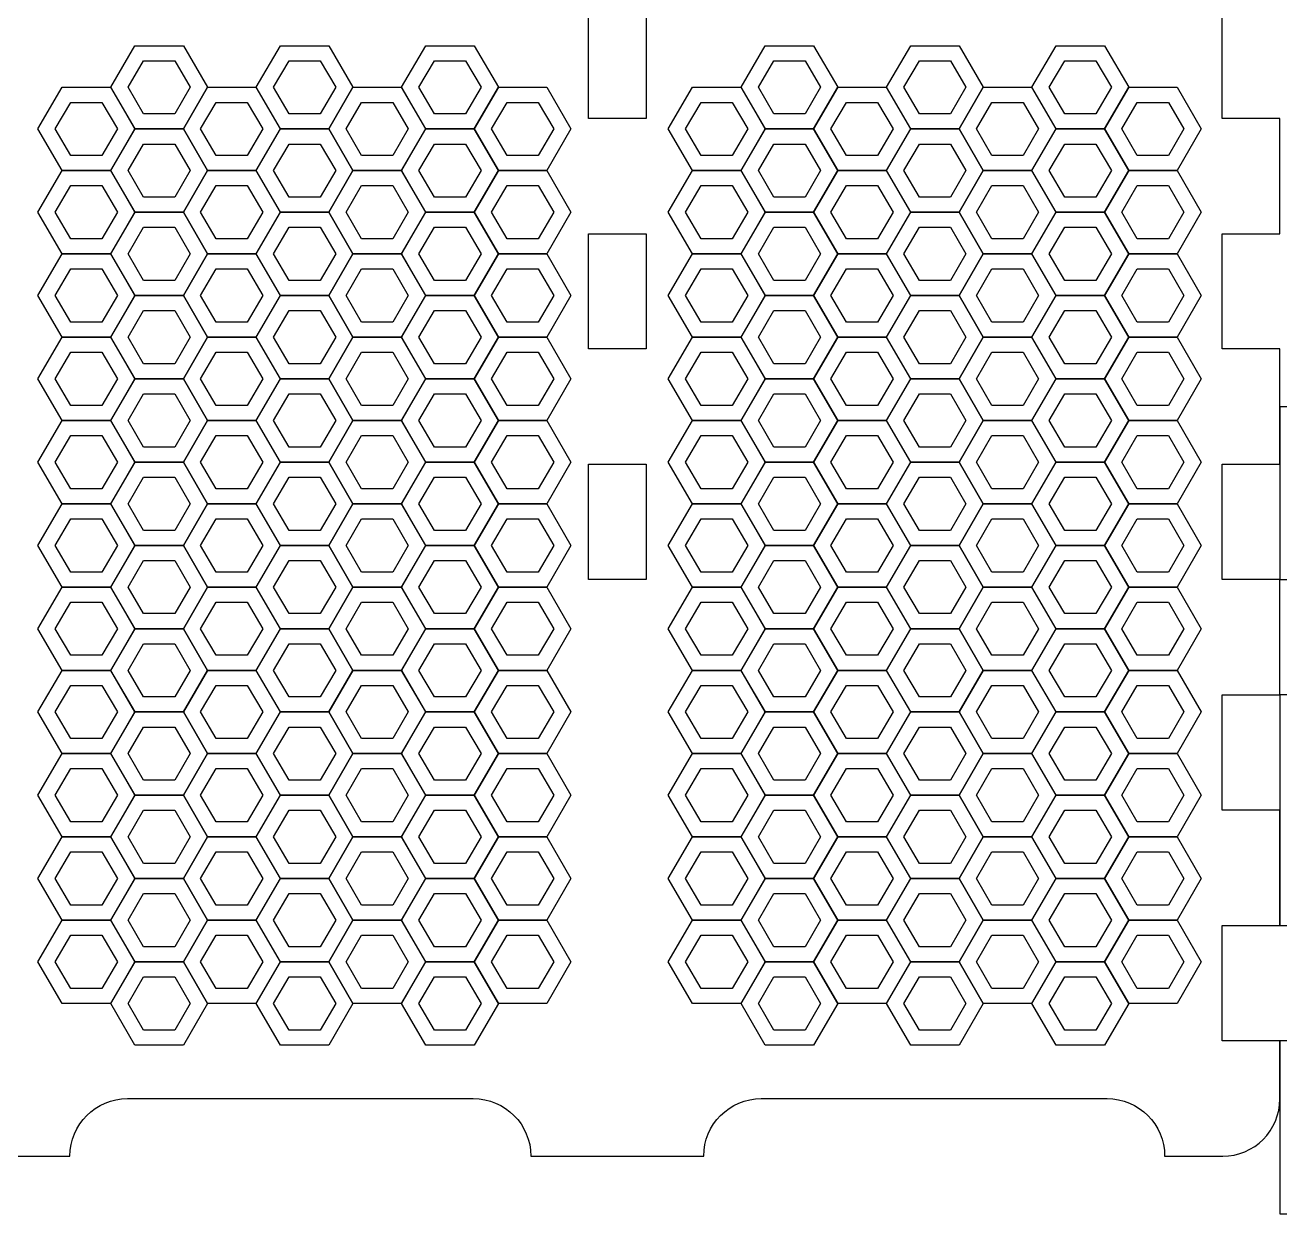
# Model space of a CAD drawing. Extents: x 0 to 964, y 737 to 1701.
# Drawn here: x 173.4 to 482, y 736.9 to 1029.1 of the extents above; entities that cross this region are included whole.
import ezdxf

# ---------------------------------------------------------------- set-up
doc = ezdxf.new("R2010")
doc.units = 0
doc.layers.add('A0132_Printing', color=7, linetype='CONTINUOUS')

msp = doc.modelspace()

# ---------------------------------------------------------------- linework, layer by layer
at = {"layer": 'A0132_Printing', "color": 1}
for points in [[(326.108992, 1034.522974), (326.108992, 1006.176975), (311.935992, 1006.176975), (311.935992, 1034.522974)], [(482.014988, 765.134981), (482.014988, 779.404981), (467.841988, 779.404981), (467.841988, 807.75198), (482.014988, 807.75198), (482.014988, 836.097979), (467.841988, 836.097979), (467.841988, 864.443978), (482.014988, 864.443978), (482.014988, 892.790978), (467.841988, 892.790978), (467.841988, 921.136977), (482.014988, 921.136977), (482.014988, 949.483976), (467.841988, 949.483976), (467.841988, 977.829976), (482.014988, 977.829976), (482.014988, 1006.176975), (467.841988, 1006.176975), (467.841988, 1034.522974)], [(524.534687, 935.298377), (482.014688, 935.298377), (482.014688, 892.778378), (496.187688, 892.778378)], [(496.187688, 864.432378), (482.014688, 864.432378), (482.014688, 807.73938), (496.187688, 807.73938)], [(496.187688, 779.393381), (482.014688, 779.393381), (482.014688, 736.873382), (524.534687, 736.873382)], [(198.549995, 765.231981), (283.589993, 765.231981)], [(354.455991, 765.231981), (439.494989, 765.231981)], [(141.856996, 751.058981), (141.856996, 751.058981), (184.376995, 751.058981), (184.376995, 751.058981)], [(297.762993, 751.058981), (297.762993, 751.058981), (340.282991, 751.058981), (340.282991, 751.058981)], [(453.667989, 751.058981), (453.667989, 751.058981), (467.937988, 751.058981)]]:
    msp.add_lwpolyline(points, dxfattribs=at)
at = {"layer": 'A0132_Printing', "color": 4}
for points in [[(218.234395, 1013.804475), (212.283395, 1003.567475), (200.381395, 1003.567475), (194.430395, 1013.804475), (200.381395, 1024.041474), (212.283395, 1024.041474)], [(254.004494, 1013.804475), (248.053494, 1003.567475), (236.151494, 1003.567475), (230.200494, 1013.804475), (236.151494, 1024.041474), (248.053494, 1024.041474)], [(289.774493, 1013.804475), (283.823493, 1003.567475), (271.921493, 1003.567475), (265.970493, 1013.804475), (271.921493, 1024.041474), (283.823493, 1024.041474)], [(373.279791, 1013.804475), (367.328791, 1003.567475), (355.426791, 1003.567475), (349.475791, 1013.804475), (355.426791, 1024.041474), (367.328791, 1024.041474)], [(409.04989, 1013.804475), (403.09889, 1003.567475), (391.19689, 1003.567475), (385.24589, 1013.804475), (391.19689, 1024.041474), (403.09889, 1024.041474)], [(444.819889, 1013.804475), (438.868889, 1003.567475), (426.966889, 1003.567475), (421.015889, 1013.804475), (426.966889, 1024.041474), (438.868889, 1024.041474)], [(200.317495, 1003.567675), (194.366495, 993.330675), (182.464495, 993.330675), (176.513496, 1003.567675), (182.464495, 1013.804675), (194.366495, 1013.804675)], [(236.087594, 1003.567675), (230.136594, 993.330675), (218.234595, 993.330675), (212.283595, 1003.567675), (218.234595, 1013.804675), (230.136594, 1013.804675)], [(271.857593, 1003.567675), (265.906593, 993.330675), (254.004594, 993.330675), (248.053594, 1003.567675), (254.004594, 1013.804675), (265.906593, 1013.804675)], [(307.627692, 1003.567675), (301.676692, 993.330675), (289.774693, 993.330675), (283.823693, 1003.567675), (289.774693, 1013.804675), (301.676692, 1013.804675)], [(355.362891, 1003.567675), (349.411891, 993.330675), (337.509892, 993.330675), (331.558892, 1003.567675), (337.509892, 1013.804675), (349.411891, 1013.804675)], [(391.13299, 1003.567675), (385.18199, 993.330675), (373.279991, 993.330675), (367.328991, 1003.567675), (373.279991, 1013.804675), (385.18199, 1013.804675)], [(426.902989, 1003.567675), (420.951989, 993.330675), (409.04999, 993.330675), (403.09899, 1003.567675), (409.04999, 1013.804675), (420.951989, 1013.804675)], [(462.673088, 1003.567675), (456.722089, 993.330675), (444.820089, 993.330675), (438.869089, 1003.567675), (444.820089, 1013.804675), (456.722089, 1013.804675)], [(218.234395, 993.330875), (212.283395, 983.093875), (200.381395, 983.093875), (194.430395, 993.330875), (200.381395, 1003.567875), (212.283395, 1003.567875)], [(254.004494, 993.330875), (248.053494, 983.093875), (236.151494, 983.093875), (230.200494, 993.330875), (236.151494, 1003.567875), (248.053494, 1003.567875)], [(289.774493, 993.330875), (283.823493, 983.093875), (271.921493, 983.093875), (265.970493, 993.330875), (271.921493, 1003.567875), (283.823493, 1003.567875)], [(373.279791, 993.330875), (367.328791, 983.093875), (355.426791, 983.093875), (349.475791, 993.330875), (355.426791, 1003.567875), (367.328791, 1003.567875)], [(409.04989, 993.330875), (403.09889, 983.093875), (391.19689, 983.093875), (385.24589, 993.330875), (391.19689, 1003.567875), (403.09889, 1003.567875)], [(444.819889, 993.330875), (438.868889, 983.093875), (426.966889, 983.093875), (421.015889, 993.330875), (426.966889, 1003.567875), (438.868889, 1003.567875)], [(200.317495, 983.094075), (194.366495, 972.857076), (182.464495, 972.857076), (176.513496, 983.094075), (182.464495, 993.331075), (194.366495, 993.331075)], [(236.087594, 983.094075), (230.136594, 972.857076), (218.234595, 972.857076), (212.283595, 983.094075), (218.234595, 993.331075), (230.136594, 993.331075)], [(271.857593, 983.094075), (265.906593, 972.857076), (254.004594, 972.857076), (248.053594, 983.094075), (254.004594, 993.331075), (265.906593, 993.331075)], [(307.627692, 983.094075), (301.676692, 972.857076), (289.774693, 972.857076), (283.823693, 983.094075), (289.774693, 993.331075), (301.676692, 993.331075)], [(355.362891, 983.094075), (349.411891, 972.857076), (337.509892, 972.857076), (331.558892, 983.094075), (337.509892, 993.331075), (349.411891, 993.331075)], [(391.13299, 983.094075), (385.18199, 972.857076), (373.279991, 972.857076), (367.328991, 983.094075), (373.279991, 993.331075), (385.18199, 993.331075)], [(426.902989, 983.094075), (420.951989, 972.857076), (409.04999, 972.857076), (403.09899, 983.094075), (409.04999, 993.331075), (420.951989, 993.331075)], [(462.673088, 983.094075), (456.722089, 972.857076), (444.820089, 972.857076), (438.869089, 983.094075), (444.820089, 993.331075), (456.722089, 993.331075)], [(218.234395, 972.857176), (212.283395, 962.620176), (200.381395, 962.620176), (194.430395, 972.857176), (200.381395, 983.094175), (212.283395, 983.094175)], [(254.004494, 972.857176), (248.053494, 962.620176), (236.151494, 962.620176), (230.200494, 972.857176), (236.151494, 983.094175), (248.053494, 983.094175)], [(289.774493, 972.857176), (283.823493, 962.620176), (271.921493, 962.620176), (265.970493, 972.857176), (271.921493, 983.094175), (283.823493, 983.094175)], [(373.279791, 972.857176), (367.328791, 962.620176), (355.426791, 962.620176), (349.475791, 972.857176), (355.426791, 983.094175), (367.328791, 983.094175)], [(409.04989, 972.857176), (403.09889, 962.620176), (391.19689, 962.620176), (385.24589, 972.857176), (391.19689, 983.094175), (403.09889, 983.094175)], [(444.819889, 972.857176), (438.868889, 962.620176), (426.966889, 962.620176), (421.015889, 972.857176), (426.966889, 983.094175), (438.868889, 983.094175)], [(200.317495, 962.620376), (194.366495, 952.383376), (182.464495, 952.383376), (176.513496, 962.620376), (182.464495, 972.857376), (194.366495, 972.857376)], [(236.087594, 962.620376), (230.136594, 952.383376), (218.234595, 952.383376), (212.283595, 962.620376), (218.234595, 972.857376), (230.136594, 972.857376)], [(271.857593, 962.620376), (265.906593, 952.383376), (254.004594, 952.383376), (248.053594, 962.620376), (254.004594, 972.857376), (265.906593, 972.857376)], [(307.627692, 962.620376), (301.676692, 952.383376), (289.774693, 952.383376), (283.823693, 962.620376), (289.774693, 972.857376), (301.676692, 972.857376)], [(355.362891, 962.620376), (349.411891, 952.383376), (337.509892, 952.383376), (331.558892, 962.620376), (337.509892, 972.857376), (349.411891, 972.857376)], [(391.13299, 962.620376), (385.18199, 952.383376), (373.279991, 952.383376), (367.328991, 962.620376), (373.279991, 972.857376), (385.18199, 972.857376)], [(426.902989, 962.620376), (420.951989, 952.383376), (409.04999, 952.383376), (403.09899, 962.620376), (409.04999, 972.857376), (420.951989, 972.857376)], [(462.673088, 962.620376), (456.722089, 952.383376), (444.820089, 952.383376), (438.869089, 962.620376), (444.820089, 972.857376), (456.722089, 972.857376)], [(218.234395, 952.383476), (212.283395, 942.146476), (200.381395, 942.146476), (194.430395, 952.383476), (200.381395, 962.620476), (212.283395, 962.620476)], [(254.004494, 952.383476), (248.053494, 942.146476), (236.151494, 942.146476), (230.200494, 952.383476), (236.151494, 962.620476), (248.053494, 962.620476)], [(289.774493, 952.383476), (283.823493, 942.146476), (271.921493, 942.146476), (265.970493, 952.383476), (271.921493, 962.620476), (283.823493, 962.620476)], [(373.279791, 952.383476), (367.328791, 942.146476), (355.426791, 942.146476), (349.475791, 952.383476), (355.426791, 962.620476), (367.328791, 962.620476)], [(409.04989, 952.383476), (403.09889, 942.146476), (391.19689, 942.146476), (385.24589, 952.383476), (391.19689, 962.620476), (403.09889, 962.620476)], [(444.819889, 952.383476), (438.868889, 942.146476), (426.966889, 942.146476), (421.015889, 952.383476), (426.966889, 962.620476), (438.868889, 962.620476)], [(200.317495, 942.146776), (194.366495, 931.909777), (182.464495, 931.909777), (176.513496, 942.146776), (182.464495, 952.383776), (194.366495, 952.383776)], [(236.087594, 942.146776), (230.136594, 931.909777), (218.234595, 931.909777), (212.283595, 942.146776), (218.234595, 952.383776), (230.136594, 952.383776)], [(271.857593, 942.146776), (265.906593, 931.909777), (254.004594, 931.909777), (248.053594, 942.146776), (254.004594, 952.383776), (265.906593, 952.383776)], [(307.627692, 942.146776), (301.676692, 931.909777), (289.774693, 931.909777), (283.823693, 942.146776), (289.774693, 952.383776), (301.676692, 952.383776)], [(355.362891, 942.146776), (349.411891, 931.909777), (337.509892, 931.909777), (331.558892, 942.146776), (337.509892, 952.383776), (349.411891, 952.383776)], [(391.13299, 942.146776), (385.18199, 931.909777), (373.279991, 931.909777), (367.328991, 942.146776), (373.279991, 952.383776), (385.18199, 952.383776)], [(426.902989, 942.146776), (420.951989, 931.909777), (409.04999, 931.909777), (403.09899, 942.146776), (409.04999, 952.383776), (420.951989, 952.383776)], [(462.673088, 942.146776), (456.722089, 931.909777), (444.820089, 931.909777), (438.869089, 942.146776), (444.820089, 952.383776), (456.722089, 952.383776)], [(218.234395, 931.909877), (212.283395, 921.672877), (200.381395, 921.672877), (194.430395, 931.909877), (200.381395, 942.146876), (212.283395, 942.146876)], [(254.004494, 931.909877), (248.053494, 921.672877), (236.151494, 921.672877), (230.200494, 931.909877), (236.151494, 942.146876), (248.053494, 942.146876)], [(289.774493, 931.909877), (283.823493, 921.672877), (271.921493, 921.672877), (265.970493, 931.909877), (271.921493, 942.146876), (283.823493, 942.146876)], [(373.279791, 931.909877), (367.328791, 921.672877), (355.426791, 921.672877), (349.475791, 931.909877), (355.426791, 942.146876), (367.328791, 942.146876)], [(409.04989, 931.909877), (403.09889, 921.672877), (391.19689, 921.672877), (385.24589, 931.909877), (391.19689, 942.146876), (403.09889, 942.146876)], [(444.819889, 931.909877), (438.868889, 921.672877), (426.966889, 921.672877), (421.015889, 931.909877), (426.966889, 942.146876), (438.868889, 942.146876)], [(200.317495, 921.673077), (194.366495, 911.436077), (182.464495, 911.436077), (176.513496, 921.673077), (182.464495, 931.910077), (194.366495, 931.910077)], [(236.087594, 921.673077), (230.136594, 911.436077), (218.234595, 911.436077), (212.283595, 921.673077), (218.234595, 931.910077), (230.136594, 931.910077)], [(271.857593, 921.673077), (265.906593, 911.436077), (254.004594, 911.436077), (248.053594, 921.673077), (254.004594, 931.910077), (265.906593, 931.910077)], [(307.627692, 921.673077), (301.676692, 911.436077), (289.774693, 911.436077), (283.823693, 921.673077), (289.774693, 931.910077), (301.676692, 931.910077)], [(355.362891, 921.673077), (349.411891, 911.436077), (337.509892, 911.436077), (331.558892, 921.673077), (337.509892, 931.910077), (349.411891, 931.910077)], [(391.13299, 921.673077), (385.18199, 911.436077), (373.279991, 911.436077), (367.328991, 921.673077), (373.279991, 931.910077), (385.18199, 931.910077)], [(426.902989, 921.673077), (420.951989, 911.436077), (409.04999, 911.436077), (403.09899, 921.673077), (409.04999, 931.910077), (420.951989, 931.910077)], [(462.673088, 921.673077), (456.722089, 911.436077), (444.820089, 911.436077), (438.869089, 921.673077), (444.820089, 931.910077), (456.722089, 931.910077)], [(218.234395, 911.436277), (212.283395, 901.199277), (200.381395, 901.199277), (194.430395, 911.436277), (200.381395, 921.673277), (212.283395, 921.673277)], [(254.004494, 911.436277), (248.053494, 901.199277), (236.151494, 901.199277), (230.200494, 911.436277), (236.151494, 921.673277), (248.053494, 921.673277)], [(289.774493, 911.436277), (283.823493, 901.199277), (271.921493, 901.199277), (265.970493, 911.436277), (271.921493, 921.673277), (283.823493, 921.673277)], [(373.279791, 911.436277), (367.328791, 901.199277), (355.426791, 901.199277), (349.475791, 911.436277), (355.426791, 921.673277), (367.328791, 921.673277)], [(409.04989, 911.436277), (403.09889, 901.199277), (391.19689, 901.199277), (385.24589, 911.436277), (391.19689, 921.673277), (403.09889, 921.673277)], [(444.819889, 911.436277), (438.868889, 901.199277), (426.966889, 901.199277), (421.015889, 911.436277), (426.966889, 921.673277), (438.868889, 921.673277)], [(200.317495, 901.199477), (194.366495, 890.962478), (182.464495, 890.962478), (176.513496, 901.199477), (182.464495, 911.436477), (194.366495, 911.436477)], [(236.087594, 901.199477), (230.136594, 890.962478), (218.234595, 890.962478), (212.283595, 901.199477), (218.234595, 911.436477), (230.136594, 911.436477)], [(271.857593, 901.199477), (265.906593, 890.962478), (254.004594, 890.962478), (248.053594, 901.199477), (254.004594, 911.436477), (265.906593, 911.436477)], [(307.627692, 901.199477), (301.676692, 890.962478), (289.774693, 890.962478), (283.823693, 901.199477), (289.774693, 911.436477), (301.676692, 911.436477)], [(355.362891, 901.199477), (349.411891, 890.962478), (337.509892, 890.962478), (331.558892, 901.199477), (337.509892, 911.436477), (349.411891, 911.436477)], [(391.13299, 901.199477), (385.18199, 890.962478), (373.279991, 890.962478), (367.328991, 901.199477), (373.279991, 911.436477), (385.18199, 911.436477)], [(426.902989, 901.199477), (420.951989, 890.962478), (409.04999, 890.962478), (403.09899, 901.199477), (409.04999, 911.436477), (420.951989, 911.436477)], [(462.673088, 901.199477), (456.722089, 890.962478), (444.820089, 890.962478), (438.869089, 901.199477), (444.820089, 911.436477), (456.722089, 911.436477)], [(218.234395, 890.962578), (212.283395, 880.725578), (200.381395, 880.725578), (194.430395, 890.962578), (200.381395, 901.199577), (212.283395, 901.199577)], [(254.004494, 890.962578), (248.053494, 880.725578), (236.151494, 880.725578), (230.200494, 890.962578), (236.151494, 901.199577), (248.053494, 901.199577)], [(289.774493, 890.962578), (283.823493, 880.725578), (271.921493, 880.725578), (265.970493, 890.962578), (271.921493, 901.199577), (283.823493, 901.199577)], [(373.279791, 890.962578), (367.328791, 880.725578), (355.426791, 880.725578), (349.475791, 890.962578), (355.426791, 901.199577), (367.328791, 901.199577)], [(409.04989, 890.962578), (403.09889, 880.725578), (391.19689, 880.725578), (385.24589, 890.962578), (391.19689, 901.199577), (403.09889, 901.199577)], [(444.819889, 890.962578), (438.868889, 880.725578), (426.966889, 880.725578), (421.015889, 890.962578), (426.966889, 901.199577), (438.868889, 901.199577)], [(200.317495, 880.725778), (194.366495, 870.488778), (182.464495, 870.488778), (176.513496, 880.725778), (182.464495, 890.962778), (194.366495, 890.962778)], [(236.087594, 880.725778), (230.136594, 870.488778), (218.234595, 870.488778), (212.283595, 880.725778), (218.234595, 890.962778), (230.136594, 890.962778)], [(271.857593, 880.725778), (265.906593, 870.488778), (254.004594, 870.488778), (248.053594, 880.725778), (254.004594, 890.962778), (265.906593, 890.962778)], [(307.627692, 880.725778), (301.676692, 870.488778), (289.774693, 870.488778), (283.823693, 880.725778), (289.774693, 890.962778), (301.676692, 890.962778)], [(355.362891, 880.725778), (349.411891, 870.488778), (337.509892, 870.488778), (331.558892, 880.725778), (337.509892, 890.962778), (349.411891, 890.962778)], [(391.13299, 880.725778), (385.18199, 870.488778), (373.279991, 870.488778), (367.328991, 880.725778), (373.279991, 890.962778), (385.18199, 890.962778)], [(426.902989, 880.725778), (420.951989, 870.488778), (409.04999, 870.488778), (403.09899, 880.725778), (409.04999, 890.962778), (420.951989, 890.962778)], [(462.673088, 880.725778), (456.722089, 870.488778), (444.820089, 870.488778), (438.869089, 880.725778), (444.820089, 890.962778), (456.722089, 890.962778)], [(218.234395, 870.488978), (212.283395, 860.251978), (200.381395, 860.251978), (194.430395, 870.488978), (200.381395, 880.725978), (212.283395, 880.725978)], [(254.004494, 870.488978), (248.053494, 860.251978), (236.151494, 860.251978), (230.200494, 870.488978), (236.151494, 880.725978), (248.053494, 880.725978)], [(289.774493, 870.488978), (283.823493, 860.251978), (271.921493, 860.251978), (265.970493, 870.488978), (271.921493, 880.725978), (283.823493, 880.725978)], [(373.279791, 870.488978), (367.328791, 860.251978), (355.426791, 860.251978), (349.475791, 870.488978), (355.426791, 880.725978), (367.328791, 880.725978)], [(409.04989, 870.488978), (403.09889, 860.251978), (391.19689, 860.251978), (385.24589, 870.488978), (391.19689, 880.725978), (403.09889, 880.725978)], [(444.819889, 870.488978), (438.868889, 860.251978), (426.966889, 860.251978), (421.015889, 870.488978), (426.966889, 880.725978), (438.868889, 880.725978)], [(200.317495, 860.252178), (194.366495, 850.015179), (182.464495, 850.015179), (176.513496, 860.252178), (182.464495, 870.489178), (194.366495, 870.489178)], [(236.087594, 860.252178), (230.136594, 850.015179), (218.234595, 850.015179), (212.283595, 860.252178), (218.234595, 870.489178), (230.136594, 870.489178)], [(271.857593, 860.252178), (265.906593, 850.015179), (254.004594, 850.015179), (248.053594, 860.252178), (254.004594, 870.489178), (265.906593, 870.489178)], [(307.627692, 860.252178), (301.676692, 850.015179), (289.774693, 850.015179), (283.823693, 860.252178), (289.774693, 870.489178), (301.676692, 870.489178)], [(355.362891, 860.252178), (349.411891, 850.015179), (337.509892, 850.015179), (331.558892, 860.252178), (337.509892, 870.489178), (349.411891, 870.489178)], [(391.13299, 860.252178), (385.18199, 850.015179), (373.279991, 850.015179), (367.328991, 860.252178), (373.279991, 870.489178), (385.18199, 870.489178)], [(426.902989, 860.252178), (420.951989, 850.015179), (409.04999, 850.015179), (403.09899, 860.252178), (409.04999, 870.489178), (420.951989, 870.489178)], [(462.673088, 860.252178), (456.722089, 850.015179), (444.820089, 850.015179), (438.869089, 860.252178), (444.820089, 870.489178), (456.722089, 870.489178)], [(218.234395, 850.015379), (212.283395, 839.778379), (200.381395, 839.778379), (194.430395, 850.015379), (200.381395, 860.252378), (212.283395, 860.252378)], [(254.004494, 850.015379), (248.053494, 839.778379), (236.151494, 839.778379), (230.200494, 850.015379), (236.151494, 860.252378), (248.053494, 860.252378)], [(289.774493, 850.015379), (283.823493, 839.778379), (271.921493, 839.778379), (265.970493, 850.015379), (271.921493, 860.252378), (283.823493, 860.252378)], [(373.279791, 850.015379), (367.328791, 839.778379), (355.426791, 839.778379), (349.475791, 850.015379), (355.426791, 860.252378), (367.328791, 860.252378)], [(409.04989, 850.015379), (403.09889, 839.778379), (391.19689, 839.778379), (385.24589, 850.015379), (391.19689, 860.252378), (403.09889, 860.252378)], [(444.819889, 850.015379), (438.868889, 839.778379), (426.966889, 839.778379), (421.015889, 850.015379), (426.966889, 860.252378), (438.868889, 860.252378)], [(200.317495, 839.778579), (194.366495, 829.541579), (182.464495, 829.541579), (176.513496, 839.778579), (182.464495, 850.015579), (194.366495, 850.015579)], [(236.087594, 839.778579), (230.136594, 829.541579), (218.234595, 829.541579), (212.283595, 839.778579), (218.234595, 850.015579), (230.136594, 850.015579)], [(271.857593, 839.778579), (265.906593, 829.541579), (254.004594, 829.541579), (248.053594, 839.778579), (254.004594, 850.015579), (265.906593, 850.015579)], [(307.627692, 839.778579), (301.676692, 829.541579), (289.774693, 829.541579), (283.823693, 839.778579), (289.774693, 850.015579), (301.676692, 850.015579)], [(355.362891, 839.778579), (349.411891, 829.541579), (337.509892, 829.541579), (331.558892, 839.778579), (337.509892, 850.015579), (349.411891, 850.015579)], [(391.13299, 839.778579), (385.18199, 829.541579), (373.279991, 829.541579), (367.328991, 839.778579), (373.279991, 850.015579), (385.18199, 850.015579)], [(426.902989, 839.778579), (420.951989, 829.541579), (409.04999, 829.541579), (403.09899, 839.778579), (409.04999, 850.015579), (420.951989, 850.015579)], [(462.673088, 839.778579), (456.722089, 829.541579), (444.820089, 829.541579), (438.869089, 839.778579), (444.820089, 850.015579), (456.722089, 850.015579)], [(218.234395, 829.541679), (212.283395, 819.30468), (200.381395, 819.30468), (194.430395, 829.541679), (200.381395, 839.778679), (212.283395, 839.778679)], [(254.004494, 829.541679), (248.053494, 819.30468), (236.151494, 819.30468), (230.200494, 829.541679), (236.151494, 839.778679), (248.053494, 839.778679)], [(289.774493, 829.541679), (283.823493, 819.30468), (271.921493, 819.30468), (265.970493, 829.541679), (271.921493, 839.778679), (283.823493, 839.778679)], [(373.279791, 829.541679), (367.328791, 819.30468), (355.426791, 819.30468), (349.475791, 829.541679), (355.426791, 839.778679), (367.328791, 839.778679)], [(409.04989, 829.541679), (403.09889, 819.30468), (391.19689, 819.30468), (385.24589, 829.541679), (391.19689, 839.778679), (403.09889, 839.778679)], [(444.819889, 829.541679), (438.868889, 819.30468), (426.966889, 819.30468), (421.015889, 829.541679), (426.966889, 839.778679), (438.868889, 839.778679)], [(200.317495, 819.30488), (194.366495, 809.06788), (182.464495, 809.06788), (176.513496, 819.30488), (182.464495, 829.541879), (194.366495, 829.541879)], [(236.087594, 819.30488), (230.136594, 809.06788), (218.234595, 809.06788), (212.283595, 819.30488), (218.234595, 829.541879), (230.136594, 829.541879)], [(271.857593, 819.30488), (265.906593, 809.06788), (254.004594, 809.06788), (248.053594, 819.30488), (254.004594, 829.541879), (265.906593, 829.541879)], [(307.627692, 819.30488), (301.676692, 809.06788), (289.774693, 809.06788), (283.823693, 819.30488), (289.774693, 829.541879), (301.676692, 829.541879)], [(355.362891, 819.30488), (349.411891, 809.06788), (337.509892, 809.06788), (331.558892, 819.30488), (337.509892, 829.541879), (349.411891, 829.541879)], [(391.13299, 819.30488), (385.18199, 809.06788), (373.279991, 809.06788), (367.328991, 819.30488), (373.279991, 829.541879), (385.18199, 829.541879)], [(426.902989, 819.30488), (420.951989, 809.06788), (409.04999, 809.06788), (403.09899, 819.30488), (409.04999, 829.541879), (420.951989, 829.541879)], [(462.673088, 819.30488), (456.722089, 809.06788), (444.820089, 809.06788), (438.869089, 819.30488), (444.820089, 829.541879), (456.722089, 829.541879)], [(218.234395, 809.06808), (212.283395, 798.83108), (200.381395, 798.83108), (194.430395, 809.06808), (200.381395, 819.30508), (212.283395, 819.30508)], [(254.004494, 809.06808), (248.053494, 798.83108), (236.151494, 798.83108), (230.200494, 809.06808), (236.151494, 819.30508), (248.053494, 819.30508)], [(289.774493, 809.06808), (283.823493, 798.83108), (271.921493, 798.83108), (265.970493, 809.06808), (271.921493, 819.30508), (283.823493, 819.30508)], [(373.279791, 809.06808), (367.328791, 798.83108), (355.426791, 798.83108), (349.475791, 809.06808), (355.426791, 819.30508), (367.328791, 819.30508)], [(409.04989, 809.06808), (403.09889, 798.83108), (391.19689, 798.83108), (385.24589, 809.06808), (391.19689, 819.30508), (403.09889, 819.30508)], [(444.819889, 809.06808), (438.868889, 798.83108), (426.966889, 798.83108), (421.015889, 809.06808), (426.966889, 819.30508), (438.868889, 819.30508)], [(200.317495, 798.83128), (194.366495, 788.59428), (182.464495, 788.59428), (176.513496, 798.83128), (182.464495, 809.06828), (194.366495, 809.06828)], [(236.087594, 798.83128), (230.136594, 788.59428), (218.234595, 788.59428), (212.283595, 798.83128), (218.234595, 809.06828), (230.136594, 809.06828)], [(271.857593, 798.83128), (265.906593, 788.59428), (254.004594, 788.59428), (248.053594, 798.83128), (254.004594, 809.06828), (265.906593, 809.06828)], [(307.627692, 798.83128), (301.676692, 788.59428), (289.774693, 788.59428), (283.823693, 798.83128), (289.774693, 809.06828), (301.676692, 809.06828)], [(355.362891, 798.83128), (349.411891, 788.59428), (337.509892, 788.59428), (331.558892, 798.83128), (337.509892, 809.06828), (349.411891, 809.06828)], [(391.13299, 798.83128), (385.18199, 788.59428), (373.279991, 788.59428), (367.328991, 798.83128), (373.279991, 809.06828), (385.18199, 809.06828)], [(426.902989, 798.83128), (420.951989, 788.59428), (409.04999, 788.59428), (403.09899, 798.83128), (409.04999, 809.06828), (420.951989, 809.06828)], [(462.673088, 798.83128), (456.722089, 788.59428), (444.820089, 788.59428), (438.869089, 798.83128), (444.820089, 809.06828), (456.722089, 809.06828)], [(218.234395, 788.59438), (212.283395, 778.357381), (200.381395, 778.357381), (194.430395, 788.59438), (200.381395, 798.83138), (212.283395, 798.83138)], [(254.004494, 788.59438), (248.053494, 778.357381), (236.151494, 778.357381), (230.200494, 788.59438), (236.151494, 798.83138), (248.053494, 798.83138)], [(289.774493, 788.59438), (283.823493, 778.357381), (271.921493, 778.357381), (265.970493, 788.59438), (271.921493, 798.83138), (283.823493, 798.83138)], [(373.279791, 788.59438), (367.328791, 778.357381), (355.426791, 778.357381), (349.475791, 788.59438), (355.426791, 798.83138), (367.328791, 798.83138)], [(409.04989, 788.59438), (403.09889, 778.357381), (391.19689, 778.357381), (385.24589, 788.59438), (391.19689, 798.83138), (403.09889, 798.83138)], [(444.819889, 788.59438), (438.868889, 778.357381), (426.966889, 778.357381), (421.015889, 788.59438), (426.966889, 798.83138), (438.868889, 798.83138)]]:
    msp.add_lwpolyline(points, close=True, dxfattribs=at)
at = {"layer": 'A0132_Printing', "color": 1}
for points in [[(202.506895, 1007.262875), (198.681895, 1013.804875), (202.506895, 1020.345874), (210.157895, 1020.345874), (213.982895, 1013.804875), (210.157895, 1007.262875)], [(238.276894, 1007.262875), (234.451894, 1013.804875), (238.276894, 1020.345874), (245.927894, 1020.345874), (249.752894, 1013.804875), (245.927894, 1007.262875)], [(274.046993, 1007.262875), (270.221993, 1013.804875), (274.046993, 1020.345874), (281.697993, 1020.345874), (285.522993, 1013.804875), (281.697993, 1007.262875)], [(357.552291, 1007.262875), (353.727291, 1013.804875), (357.552291, 1020.345874), (365.203291, 1020.345874), (369.028291, 1013.804875), (365.203291, 1007.262875)], [(393.32239, 1007.262875), (389.49739, 1013.804875), (393.32239, 1020.345874), (400.97339, 1020.345874), (404.79839, 1013.804875), (400.97339, 1007.262875)], [(429.092389, 1007.262875), (425.267389, 1013.804875), (429.092389, 1020.345874), (436.743389, 1020.345874), (440.568389, 1013.804875), (436.743389, 1007.262875)], [(184.589995, 997.026075), (180.764995, 1003.568075), (184.589995, 1010.109075), (192.240995, 1010.109075), (196.065995, 1003.568075), (192.240995, 997.026075)], [(220.359994, 997.026075), (216.534995, 1003.568075), (220.359994, 1010.109075), (228.010994, 1010.109075), (231.835994, 1003.568075), (228.010994, 997.026075)], [(256.130094, 997.026075), (252.305094, 1003.568075), (256.130094, 1010.109075), (263.781093, 1010.109075), (267.606093, 1003.568075), (263.781093, 997.026075)], [(291.900093, 997.026075), (288.075093, 1003.568075), (291.900093, 1010.109075), (299.551093, 1010.109075), (303.376092, 1003.568075), (299.551093, 997.026075)], [(339.635392, 997.026075), (335.810392, 1003.568075), (339.635392, 1010.109075), (347.286391, 1010.109075), (351.111391, 1003.568075), (347.286391, 997.026075)], [(375.405391, 997.026075), (371.580391, 1003.568075), (375.405391, 1010.109075), (383.05639, 1010.109075), (386.88139, 1003.568075), (383.05639, 997.026075)], [(411.17549, 997.026075), (407.35049, 1003.568075), (411.17549, 1010.109075), (418.82649, 1010.109075), (422.651489, 1003.568075), (418.82649, 997.026075)], [(446.945489, 997.026075), (443.120489, 1003.568075), (446.945489, 1010.109075), (454.596489, 1010.109075), (458.421489, 1003.568075), (454.596489, 997.026075)], [(202.506895, 986.789275), (198.681895, 993.331275), (202.506895, 999.872275), (210.157895, 999.872275), (213.982895, 993.331275), (210.157895, 986.789275)], [(238.276894, 986.789275), (234.451894, 993.331275), (238.276894, 999.872275), (245.927894, 999.872275), (249.752894, 993.331275), (245.927894, 986.789275)], [(274.046993, 986.789275), (270.221993, 993.331275), (274.046993, 999.872275), (281.697993, 999.872275), (285.522993, 993.331275), (281.697993, 986.789275)], [(357.552291, 986.789275), (353.727291, 993.331275), (357.552291, 999.872275), (365.203291, 999.872275), (369.028291, 993.331275), (365.203291, 986.789275)], [(393.32239, 986.789275), (389.49739, 993.331275), (393.32239, 999.872275), (400.97339, 999.872275), (404.79839, 993.331275), (400.97339, 986.789275)], [(429.092389, 986.789275), (425.267389, 993.331275), (429.092389, 999.872275), (436.743389, 999.872275), (440.568389, 993.331275), (436.743389, 986.789275)], [(184.589995, 976.552476), (180.764995, 983.094475), (184.589995, 989.635475), (192.240995, 989.635475), (196.065995, 983.094475), (192.240995, 976.552476)], [(220.359994, 976.552476), (216.534995, 983.094475), (220.359994, 989.635475), (228.010994, 989.635475), (231.835994, 983.094475), (228.010994, 976.552476)], [(256.130094, 976.552476), (252.305094, 983.094475), (256.130094, 989.635475), (263.781093, 989.635475), (267.606093, 983.094475), (263.781093, 976.552476)], [(291.900093, 976.552476), (288.075093, 983.094475), (291.900093, 989.635475), (299.551093, 989.635475), (303.376092, 983.094475), (299.551093, 976.552476)], [(339.635392, 976.552476), (335.810392, 983.094475), (339.635392, 989.635475), (347.286391, 989.635475), (351.111391, 983.094475), (347.286391, 976.552476)], [(375.405391, 976.552476), (371.580391, 983.094475), (375.405391, 989.635475), (383.05639, 989.635475), (386.88139, 983.094475), (383.05639, 976.552476)], [(411.17549, 976.552476), (407.35049, 983.094475), (411.17549, 989.635475), (418.82649, 989.635475), (422.651489, 983.094475), (418.82649, 976.552476)], [(446.945489, 976.552476), (443.120489, 983.094475), (446.945489, 989.635475), (454.596489, 989.635475), (458.421489, 983.094475), (454.596489, 976.552476)], [(202.506895, 966.315576), (198.681895, 972.857576), (202.506895, 979.398576), (210.157895, 979.398576), (213.982895, 972.857576), (210.157895, 966.315576)], [(238.276894, 966.315576), (234.451894, 972.857576), (238.276894, 979.398576), (245.927894, 979.398576), (249.752894, 972.857576), (245.927894, 966.315576)], [(274.046993, 966.315576), (270.221993, 972.857576), (274.046993, 979.398576), (281.697993, 979.398576), (285.522993, 972.857576), (281.697993, 966.315576)], [(357.552291, 966.315576), (353.727291, 972.857576), (357.552291, 979.398576), (365.203291, 979.398576), (369.028291, 972.857576), (365.203291, 966.315576)], [(393.32239, 966.315576), (389.49739, 972.857576), (393.32239, 979.398576), (400.97339, 979.398576), (404.79839, 972.857576), (400.97339, 966.315576)], [(429.092389, 966.315576), (425.267389, 972.857576), (429.092389, 979.398576), (436.743389, 979.398576), (440.568389, 972.857576), (436.743389, 966.315576)], [(311.935992, 977.829976), (326.108992, 977.829976), (326.108992, 949.483976), (311.935992, 949.483976)], [(184.589995, 956.078876), (180.764995, 962.620876), (184.589995, 969.161876), (192.240995, 969.161876), (196.065995, 962.620876), (192.240995, 956.078876)], [(220.359994, 956.078876), (216.534995, 962.620876), (220.359994, 969.161876), (228.010994, 969.161876), (231.835994, 962.620876), (228.010994, 956.078876)], [(256.130094, 956.078876), (252.305094, 962.620876), (256.130094, 969.161876), (263.781093, 969.161876), (267.606093, 962.620876), (263.781093, 956.078876)], [(291.900093, 956.078876), (288.075093, 962.620876), (291.900093, 969.161876), (299.551093, 969.161876), (303.376092, 962.620876), (299.551093, 956.078876)], [(339.635392, 956.078876), (335.810392, 962.620876), (339.635392, 969.161876), (347.286391, 969.161876), (351.111391, 962.620876), (347.286391, 956.078876)], [(375.405391, 956.078876), (371.580391, 962.620876), (375.405391, 969.161876), (383.05639, 969.161876), (386.88139, 962.620876), (383.05639, 956.078876)], [(411.17549, 956.078876), (407.35049, 962.620876), (411.17549, 969.161876), (418.82649, 969.161876), (422.651489, 962.620876), (418.82649, 956.078876)], [(446.945489, 956.078876), (443.120489, 962.620876), (446.945489, 969.161876), (454.596489, 969.161876), (458.421489, 962.620876), (454.596489, 956.078876)], [(202.506895, 945.841976), (198.681895, 952.383976), (202.506895, 958.924976), (210.157895, 958.924976), (213.982895, 952.383976), (210.157895, 945.841976)], [(238.276894, 945.841976), (234.451894, 952.383976), (238.276894, 958.924976), (245.927894, 958.924976), (249.752894, 952.383976), (245.927894, 945.841976)], [(274.046993, 945.841976), (270.221993, 952.383976), (274.046993, 958.924976), (281.697993, 958.924976), (285.522993, 952.383976), (281.697993, 945.841976)], [(357.552291, 945.841976), (353.727291, 952.383976), (357.552291, 958.924976), (365.203291, 958.924976), (369.028291, 952.383976), (365.203291, 945.841976)], [(393.32239, 945.841976), (389.49739, 952.383976), (393.32239, 958.924976), (400.97339, 958.924976), (404.79839, 952.383976), (400.97339, 945.841976)], [(429.092389, 945.841976), (425.267389, 952.383976), (429.092389, 958.924976), (436.743389, 958.924976), (440.568389, 952.383976), (436.743389, 945.841976)], [(184.589995, 935.605177), (180.764995, 942.147176), (184.589995, 948.688176), (192.240995, 948.688176), (196.065995, 942.147176), (192.240995, 935.605177)], [(220.359994, 935.605177), (216.534995, 942.147176), (220.359994, 948.688176), (228.010994, 948.688176), (231.835994, 942.147176), (228.010994, 935.605177)], [(256.130094, 935.605177), (252.305094, 942.147176), (256.130094, 948.688176), (263.781093, 948.688176), (267.606093, 942.147176), (263.781093, 935.605177)], [(291.900093, 935.605177), (288.075093, 942.147176), (291.900093, 948.688176), (299.551093, 948.688176), (303.376092, 942.147176), (299.551093, 935.605177)], [(339.635392, 935.605177), (335.810392, 942.147176), (339.635392, 948.688176), (347.286391, 948.688176), (351.111391, 942.147176), (347.286391, 935.605177)], [(375.405391, 935.605177), (371.580391, 942.147176), (375.405391, 948.688176), (383.05639, 948.688176), (386.88139, 942.147176), (383.05639, 935.605177)], [(411.17549, 935.605177), (407.35049, 942.147176), (411.17549, 948.688176), (418.82649, 948.688176), (422.651489, 942.147176), (418.82649, 935.605177)], [(446.945489, 935.605177), (443.120489, 942.147176), (446.945489, 948.688176), (454.596489, 948.688176), (458.421489, 942.147176), (454.596489, 935.605177)], [(202.506895, 925.368277), (198.681895, 931.910277), (202.506895, 938.451277), (210.157895, 938.451277), (213.982895, 931.910277), (210.157895, 925.368277)], [(238.276894, 925.368277), (234.451894, 931.910277), (238.276894, 938.451277), (245.927894, 938.451277), (249.752894, 931.910277), (245.927894, 925.368277)], [(274.046993, 925.368277), (270.221993, 931.910277), (274.046993, 938.451277), (281.697993, 938.451277), (285.522993, 931.910277), (281.697993, 925.368277)], [(357.552291, 925.368277), (353.727291, 931.910277), (357.552291, 938.451277), (365.203291, 938.451277), (369.028291, 931.910277), (365.203291, 925.368277)], [(393.32239, 925.368277), (389.49739, 931.910277), (393.32239, 938.451277), (400.97339, 938.451277), (404.79839, 931.910277), (400.97339, 925.368277)], [(429.092389, 925.368277), (425.267389, 931.910277), (429.092389, 938.451277), (436.743389, 938.451277), (440.568389, 931.910277), (436.743389, 925.368277)], [(184.589995, 915.131477), (180.764995, 921.673477), (184.589995, 928.214477), (192.240995, 928.214477), (196.065995, 921.673477), (192.240995, 915.131477)], [(220.359994, 915.131477), (216.534995, 921.673477), (220.359994, 928.214477), (228.010994, 928.214477), (231.835994, 921.673477), (228.010994, 915.131477)], [(256.130094, 915.131477), (252.305094, 921.673477), (256.130094, 928.214477), (263.781093, 928.214477), (267.606093, 921.673477), (263.781093, 915.131477)], [(291.900093, 915.131477), (288.075093, 921.673477), (291.900093, 928.214477), (299.551093, 928.214477), (303.376092, 921.673477), (299.551093, 915.131477)], [(339.635392, 915.131477), (335.810392, 921.673477), (339.635392, 928.214477), (347.286391, 928.214477), (351.111391, 921.673477), (347.286391, 915.131477)], [(375.405391, 915.131477), (371.580391, 921.673477), (375.405391, 928.214477), (383.05639, 928.214477), (386.88139, 921.673477), (383.05639, 915.131477)], [(411.17549, 915.131477), (407.35049, 921.673477), (411.17549, 928.214477), (418.82649, 928.214477), (422.651489, 921.673477), (418.82649, 915.131477)], [(446.945489, 915.131477), (443.120489, 921.673477), (446.945489, 928.214477), (454.596489, 928.214477), (458.421489, 921.673477), (454.596489, 915.131477)], [(311.935992, 921.136977), (326.108992, 921.136977), (326.108992, 892.790978), (311.935992, 892.790978)], [(202.506895, 904.894677), (198.681895, 911.436677), (202.506895, 917.977677), (210.157895, 917.977677), (213.982895, 911.436677), (210.157895, 904.894677)], [(238.276894, 904.894677), (234.451894, 911.436677), (238.276894, 917.977677), (245.927894, 917.977677), (249.752894, 911.436677), (245.927894, 904.894677)], [(274.046993, 904.894677), (270.221993, 911.436677), (274.046993, 917.977677), (281.697993, 917.977677), (285.522993, 911.436677), (281.697993, 904.894677)], [(357.552291, 904.894677), (353.727291, 911.436677), (357.552291, 917.977677), (365.203291, 917.977677), (369.028291, 911.436677), (365.203291, 904.894677)], [(393.32239, 904.894677), (389.49739, 911.436677), (393.32239, 917.977677), (400.97339, 917.977677), (404.79839, 911.436677), (400.97339, 904.894677)], [(429.092389, 904.894677), (425.267389, 911.436677), (429.092389, 917.977677), (436.743389, 917.977677), (440.568389, 911.436677), (436.743389, 904.894677)], [(184.589995, 894.657878), (180.764995, 901.199877), (184.589995, 907.740877), (192.240995, 907.740877), (196.065995, 901.199877), (192.240995, 894.657878)], [(220.359994, 894.657878), (216.534995, 901.199877), (220.359994, 907.740877), (228.010994, 907.740877), (231.835994, 901.199877), (228.010994, 894.657878)], [(256.130094, 894.657878), (252.305094, 901.199877), (256.130094, 907.740877), (263.781093, 907.740877), (267.606093, 901.199877), (263.781093, 894.657878)], [(291.900093, 894.657878), (288.075093, 901.199877), (291.900093, 907.740877), (299.551093, 907.740877), (303.376092, 901.199877), (299.551093, 894.657878)], [(339.635392, 894.657878), (335.810392, 901.199877), (339.635392, 907.740877), (347.286391, 907.740877), (351.111391, 901.199877), (347.286391, 894.657878)], [(375.405391, 894.657878), (371.580391, 901.199877), (375.405391, 907.740877), (383.05639, 907.740877), (386.88139, 901.199877), (383.05639, 894.657878)], [(411.17549, 894.657878), (407.35049, 901.199877), (411.17549, 907.740877), (418.82649, 907.740877), (422.651489, 901.199877), (418.82649, 894.657878)], [(446.945489, 894.657878), (443.120489, 901.199877), (446.945489, 907.740877), (454.596489, 907.740877), (458.421489, 901.199877), (454.596489, 894.657878)], [(202.506895, 884.421078), (198.681895, 890.963078), (202.506895, 897.504078), (210.157895, 897.504078), (213.982895, 890.963078), (210.157895, 884.421078)], [(238.276894, 884.421078), (234.451894, 890.963078), (238.276894, 897.504078), (245.927894, 897.504078), (249.752894, 890.963078), (245.927894, 884.421078)], [(274.046993, 884.421078), (270.221993, 890.963078), (274.046993, 897.504078), (281.697993, 897.504078), (285.522993, 890.963078), (281.697993, 884.421078)], [(357.552291, 884.421078), (353.727291, 890.963078), (357.552291, 897.504078), (365.203291, 897.504078), (369.028291, 890.963078), (365.203291, 884.421078)], [(393.32239, 884.421078), (389.49739, 890.963078), (393.32239, 897.504078), (400.97339, 897.504078), (404.79839, 890.963078), (400.97339, 884.421078)], [(429.092389, 884.421078), (425.267389, 890.963078), (429.092389, 897.504078), (436.743389, 897.504078), (440.568389, 890.963078), (436.743389, 884.421078)], [(184.589995, 874.184278), (180.764995, 880.726278), (184.589995, 887.267278), (192.240995, 887.267278), (196.065995, 880.726278), (192.240995, 874.184278)], [(220.359994, 874.184278), (216.534995, 880.726278), (220.359994, 887.267278), (228.010994, 887.267278), (231.835994, 880.726278), (228.010994, 874.184278)], [(256.130094, 874.184278), (252.305094, 880.726278), (256.130094, 887.267278), (263.781093, 887.267278), (267.606093, 880.726278), (263.781093, 874.184278)], [(291.900093, 874.184278), (288.075093, 880.726278), (291.900093, 887.267278), (299.551093, 887.267278), (303.376092, 880.726278), (299.551093, 874.184278)], [(339.635392, 874.184278), (335.810392, 880.726278), (339.635392, 887.267278), (347.286391, 887.267278), (351.111391, 880.726278), (347.286391, 874.184278)], [(375.405391, 874.184278), (371.580391, 880.726278), (375.405391, 887.267278), (383.05639, 887.267278), (386.88139, 880.726278), (383.05639, 874.184278)], [(411.17549, 874.184278), (407.35049, 880.726278), (411.17549, 887.267278), (418.82649, 887.267278), (422.651489, 880.726278), (418.82649, 874.184278)], [(446.945489, 874.184278), (443.120489, 880.726278), (446.945489, 887.267278), (454.596489, 887.267278), (458.421489, 880.726278), (454.596489, 874.184278)], [(202.506895, 863.947378), (198.681895, 870.489378), (202.506895, 877.030378), (210.157895, 877.030378), (213.982895, 870.489378), (210.157895, 863.947378)], [(238.276894, 863.947378), (234.451894, 870.489378), (238.276894, 877.030378), (245.927894, 877.030378), (249.752894, 870.489378), (245.927894, 863.947378)], [(274.046993, 863.947378), (270.221993, 870.489378), (274.046993, 877.030378), (281.697993, 877.030378), (285.522993, 870.489378), (281.697993, 863.947378)], [(357.552291, 863.947378), (353.727291, 870.489378), (357.552291, 877.030378), (365.203291, 877.030378), (369.028291, 870.489378), (365.203291, 863.947378)], [(393.32239, 863.947378), (389.49739, 870.489378), (393.32239, 877.030378), (400.97339, 877.030378), (404.79839, 870.489378), (400.97339, 863.947378)], [(429.092389, 863.947378), (425.267389, 870.489378), (429.092389, 877.030378), (436.743389, 877.030378), (440.568389, 870.489378), (436.743389, 863.947378)], [(184.589995, 853.710579), (180.764995, 860.252578), (184.589995, 866.793578), (192.240995, 866.793578), (196.065995, 860.252578), (192.240995, 853.710579)], [(220.359994, 853.710579), (216.534995, 860.252578), (220.359994, 866.793578), (228.010994, 866.793578), (231.835994, 860.252578), (228.010994, 853.710579)], [(256.130094, 853.710579), (252.305094, 860.252578), (256.130094, 866.793578), (263.781093, 866.793578), (267.606093, 860.252578), (263.781093, 853.710579)], [(291.900093, 853.710579), (288.075093, 860.252578), (291.900093, 866.793578), (299.551093, 866.793578), (303.376092, 860.252578), (299.551093, 853.710579)], [(339.635392, 853.710579), (335.810392, 860.252578), (339.635392, 866.793578), (347.286391, 866.793578), (351.111391, 860.252578), (347.286391, 853.710579)], [(375.405391, 853.710579), (371.580391, 860.252578), (375.405391, 866.793578), (383.05639, 866.793578), (386.88139, 860.252578), (383.05639, 853.710579)], [(411.17549, 853.710579), (407.35049, 860.252578), (411.17549, 866.793578), (418.82649, 866.793578), (422.651489, 860.252578), (418.82649, 853.710579)], [(446.945489, 853.710579), (443.120489, 860.252578), (446.945489, 866.793578), (454.596489, 866.793578), (458.421489, 860.252578), (454.596489, 853.710579)], [(202.506895, 843.473779), (198.681895, 850.015779), (202.506895, 856.556779), (210.157895, 856.556779), (213.982895, 850.015779), (210.157895, 843.473779)], [(238.276894, 843.473779), (234.451894, 850.015779), (238.276894, 856.556779), (245.927894, 856.556779), (249.752894, 850.015779), (245.927894, 843.473779)], [(274.046993, 843.473779), (270.221993, 850.015779), (274.046993, 856.556779), (281.697993, 856.556779), (285.522993, 850.015779), (281.697993, 843.473779)], [(357.552291, 843.473779), (353.727291, 850.015779), (357.552291, 856.556779), (365.203291, 856.556779), (369.028291, 850.015779), (365.203291, 843.473779)], [(393.32239, 843.473779), (389.49739, 850.015779), (393.32239, 856.556779), (400.97339, 856.556779), (404.79839, 850.015779), (400.97339, 843.473779)], [(429.092389, 843.473779), (425.267389, 850.015779), (429.092389, 856.556779), (436.743389, 856.556779), (440.568389, 850.015779), (436.743389, 843.473779)], [(184.589995, 833.236979), (180.764995, 839.778979), (184.589995, 846.319979), (192.240995, 846.319979), (196.065995, 839.778979), (192.240995, 833.236979)], [(220.359994, 833.236979), (216.534995, 839.778979), (220.359994, 846.319979), (228.010994, 846.319979), (231.835994, 839.778979), (228.010994, 833.236979)], [(256.130094, 833.236979), (252.305094, 839.778979), (256.130094, 846.319979), (263.781093, 846.319979), (267.606093, 839.778979), (263.781093, 833.236979)], [(291.900093, 833.236979), (288.075093, 839.778979), (291.900093, 846.319979), (299.551093, 846.319979), (303.376092, 839.778979), (299.551093, 833.236979)], [(339.635392, 833.236979), (335.810392, 839.778979), (339.635392, 846.319979), (347.286391, 846.319979), (351.111391, 839.778979), (347.286391, 833.236979)], [(375.405391, 833.236979), (371.580391, 839.778979), (375.405391, 846.319979), (383.05639, 846.319979), (386.88139, 839.778979), (383.05639, 833.236979)], [(411.17549, 833.236979), (407.35049, 839.778979), (411.17549, 846.319979), (418.82649, 846.319979), (422.651489, 839.778979), (418.82649, 833.236979)], [(446.945489, 833.236979), (443.120489, 839.778979), (446.945489, 846.319979), (454.596489, 846.319979), (458.421489, 839.778979), (454.596489, 833.236979)], [(202.506895, 823.000079), (198.681895, 829.542079), (202.506895, 836.083079), (210.157895, 836.083079), (213.982895, 829.542079), (210.157895, 823.000079)], [(238.276894, 823.000079), (234.451894, 829.542079), (238.276894, 836.083079), (245.927894, 836.083079), (249.752894, 829.542079), (245.927894, 823.000079)], [(274.046993, 823.000079), (270.221993, 829.542079), (274.046993, 836.083079), (281.697993, 836.083079), (285.522993, 829.542079), (281.697993, 823.000079)], [(357.552291, 823.000079), (353.727291, 829.542079), (357.552291, 836.083079), (365.203291, 836.083079), (369.028291, 829.542079), (365.203291, 823.000079)], [(393.32239, 823.000079), (389.49739, 829.542079), (393.32239, 836.083079), (400.97339, 836.083079), (404.79839, 829.542079), (400.97339, 823.000079)], [(429.092389, 823.000079), (425.267389, 829.542079), (429.092389, 836.083079), (436.743389, 836.083079), (440.568389, 829.542079), (436.743389, 823.000079)], [(184.589995, 812.76338), (180.764995, 819.30538), (184.589995, 825.846379), (192.240995, 825.846379), (196.065995, 819.30538), (192.240995, 812.76338)], [(220.359994, 812.76338), (216.534995, 819.30538), (220.359994, 825.846379), (228.010994, 825.846379), (231.835994, 819.30538), (228.010994, 812.76338)], [(256.130094, 812.76338), (252.305094, 819.30538), (256.130094, 825.846379), (263.781093, 825.846379), (267.606093, 819.30538), (263.781093, 812.76338)], [(291.900093, 812.76338), (288.075093, 819.30538), (291.900093, 825.846379), (299.551093, 825.846379), (303.376092, 819.30538), (299.551093, 812.76338)], [(339.635392, 812.76338), (335.810392, 819.30538), (339.635392, 825.846379), (347.286391, 825.846379), (351.111391, 819.30538), (347.286391, 812.76338)], [(375.405391, 812.76338), (371.580391, 819.30538), (375.405391, 825.846379), (383.05639, 825.846379), (386.88139, 819.30538), (383.05639, 812.76338)], [(411.17549, 812.76338), (407.35049, 819.30538), (411.17549, 825.846379), (418.82649, 825.846379), (422.651489, 819.30538), (418.82649, 812.76338)], [(446.945489, 812.76338), (443.120489, 819.30538), (446.945489, 825.846379), (454.596489, 825.846379), (458.421489, 819.30538), (454.596489, 812.76338)], [(202.506895, 802.52648), (198.681895, 809.06848), (202.506895, 815.60948), (210.157895, 815.60948), (213.982895, 809.06848), (210.157895, 802.52648)], [(238.276894, 802.52648), (234.451894, 809.06848), (238.276894, 815.60948), (245.927894, 815.60948), (249.752894, 809.06848), (245.927894, 802.52648)], [(274.046993, 802.52648), (270.221993, 809.06848), (274.046993, 815.60948), (281.697993, 815.60948), (285.522993, 809.06848), (281.697993, 802.52648)], [(357.552291, 802.52648), (353.727291, 809.06848), (357.552291, 815.60948), (365.203291, 815.60948), (369.028291, 809.06848), (365.203291, 802.52648)], [(393.32239, 802.52648), (389.49739, 809.06848), (393.32239, 815.60948), (400.97339, 815.60948), (404.79839, 809.06848), (400.97339, 802.52648)], [(429.092389, 802.52648), (425.267389, 809.06848), (429.092389, 815.60948), (436.743389, 815.60948), (440.568389, 809.06848), (436.743389, 802.52648)], [(184.589995, 792.28968), (180.764995, 798.83168), (184.589995, 805.37268), (192.240995, 805.37268), (196.065995, 798.83168), (192.240995, 792.28968)], [(220.359994, 792.28968), (216.534995, 798.83168), (220.359994, 805.37268), (228.010994, 805.37268), (231.835994, 798.83168), (228.010994, 792.28968)], [(256.130094, 792.28968), (252.305094, 798.83168), (256.130094, 805.37268), (263.781093, 805.37268), (267.606093, 798.83168), (263.781093, 792.28968)], [(291.900093, 792.28968), (288.075093, 798.83168), (291.900093, 805.37268), (299.551093, 805.37268), (303.376092, 798.83168), (299.551093, 792.28968)], [(339.635392, 792.28968), (335.810392, 798.83168), (339.635392, 805.37268), (347.286391, 805.37268), (351.111391, 798.83168), (347.286391, 792.28968)], [(375.405391, 792.28968), (371.580391, 798.83168), (375.405391, 805.37268), (383.05639, 805.37268), (386.88139, 798.83168), (383.05639, 792.28968)], [(411.17549, 792.28968), (407.35049, 798.83168), (411.17549, 805.37268), (418.82649, 805.37268), (422.651489, 798.83168), (418.82649, 792.28968)], [(446.945489, 792.28968), (443.120489, 798.83168), (446.945489, 805.37268), (454.596489, 805.37268), (458.421489, 798.83168), (454.596489, 792.28968)], [(202.506895, 782.05288), (198.681895, 788.59488), (202.506895, 795.13588), (210.157895, 795.13588), (213.982895, 788.59488), (210.157895, 782.05288)], [(238.276894, 782.05288), (234.451894, 788.59488), (238.276894, 795.13588), (245.927894, 795.13588), (249.752894, 788.59488), (245.927894, 782.05288)], [(274.046993, 782.05288), (270.221993, 788.59488), (274.046993, 795.13588), (281.697993, 795.13588), (285.522993, 788.59488), (281.697993, 782.05288)], [(357.552291, 782.05288), (353.727291, 788.59488), (357.552291, 795.13588), (365.203291, 795.13588), (369.028291, 788.59488), (365.203291, 782.05288)], [(393.32239, 782.05288), (389.49739, 788.59488), (393.32239, 795.13588), (400.97339, 795.13588), (404.79839, 788.59488), (400.97339, 782.05288)], [(429.092389, 782.05288), (425.267389, 788.59488), (429.092389, 795.13588), (436.743389, 795.13588), (440.568389, 788.59488), (436.743389, 782.05288)]]:
    msp.add_lwpolyline(points, close=True, dxfattribs=at)
for points in [[(184.376995, 751.058981), (184.376995, 758.885981), (190.722995, 765.231981), (198.549995, 765.231981)], [(283.589993, 765.231981), (291.416993, 765.231981), (297.762993, 758.885981), (297.762993, 751.058981)], [(340.282991, 751.058981), (340.282991, 758.885981), (346.627991, 765.231981), (354.455991, 765.231981)], [(439.494989, 765.231981), (447.322989, 765.231981), (453.667989, 758.885981), (453.667989, 751.058981)], [(467.937988, 751.058981), (475.711988, 751.058981), (482.014988, 757.360981), (482.014988, 765.134981)]]:
    msp.add_open_spline(points, degree=3, dxfattribs=at)

doc.saveas('drawing.dxf')
